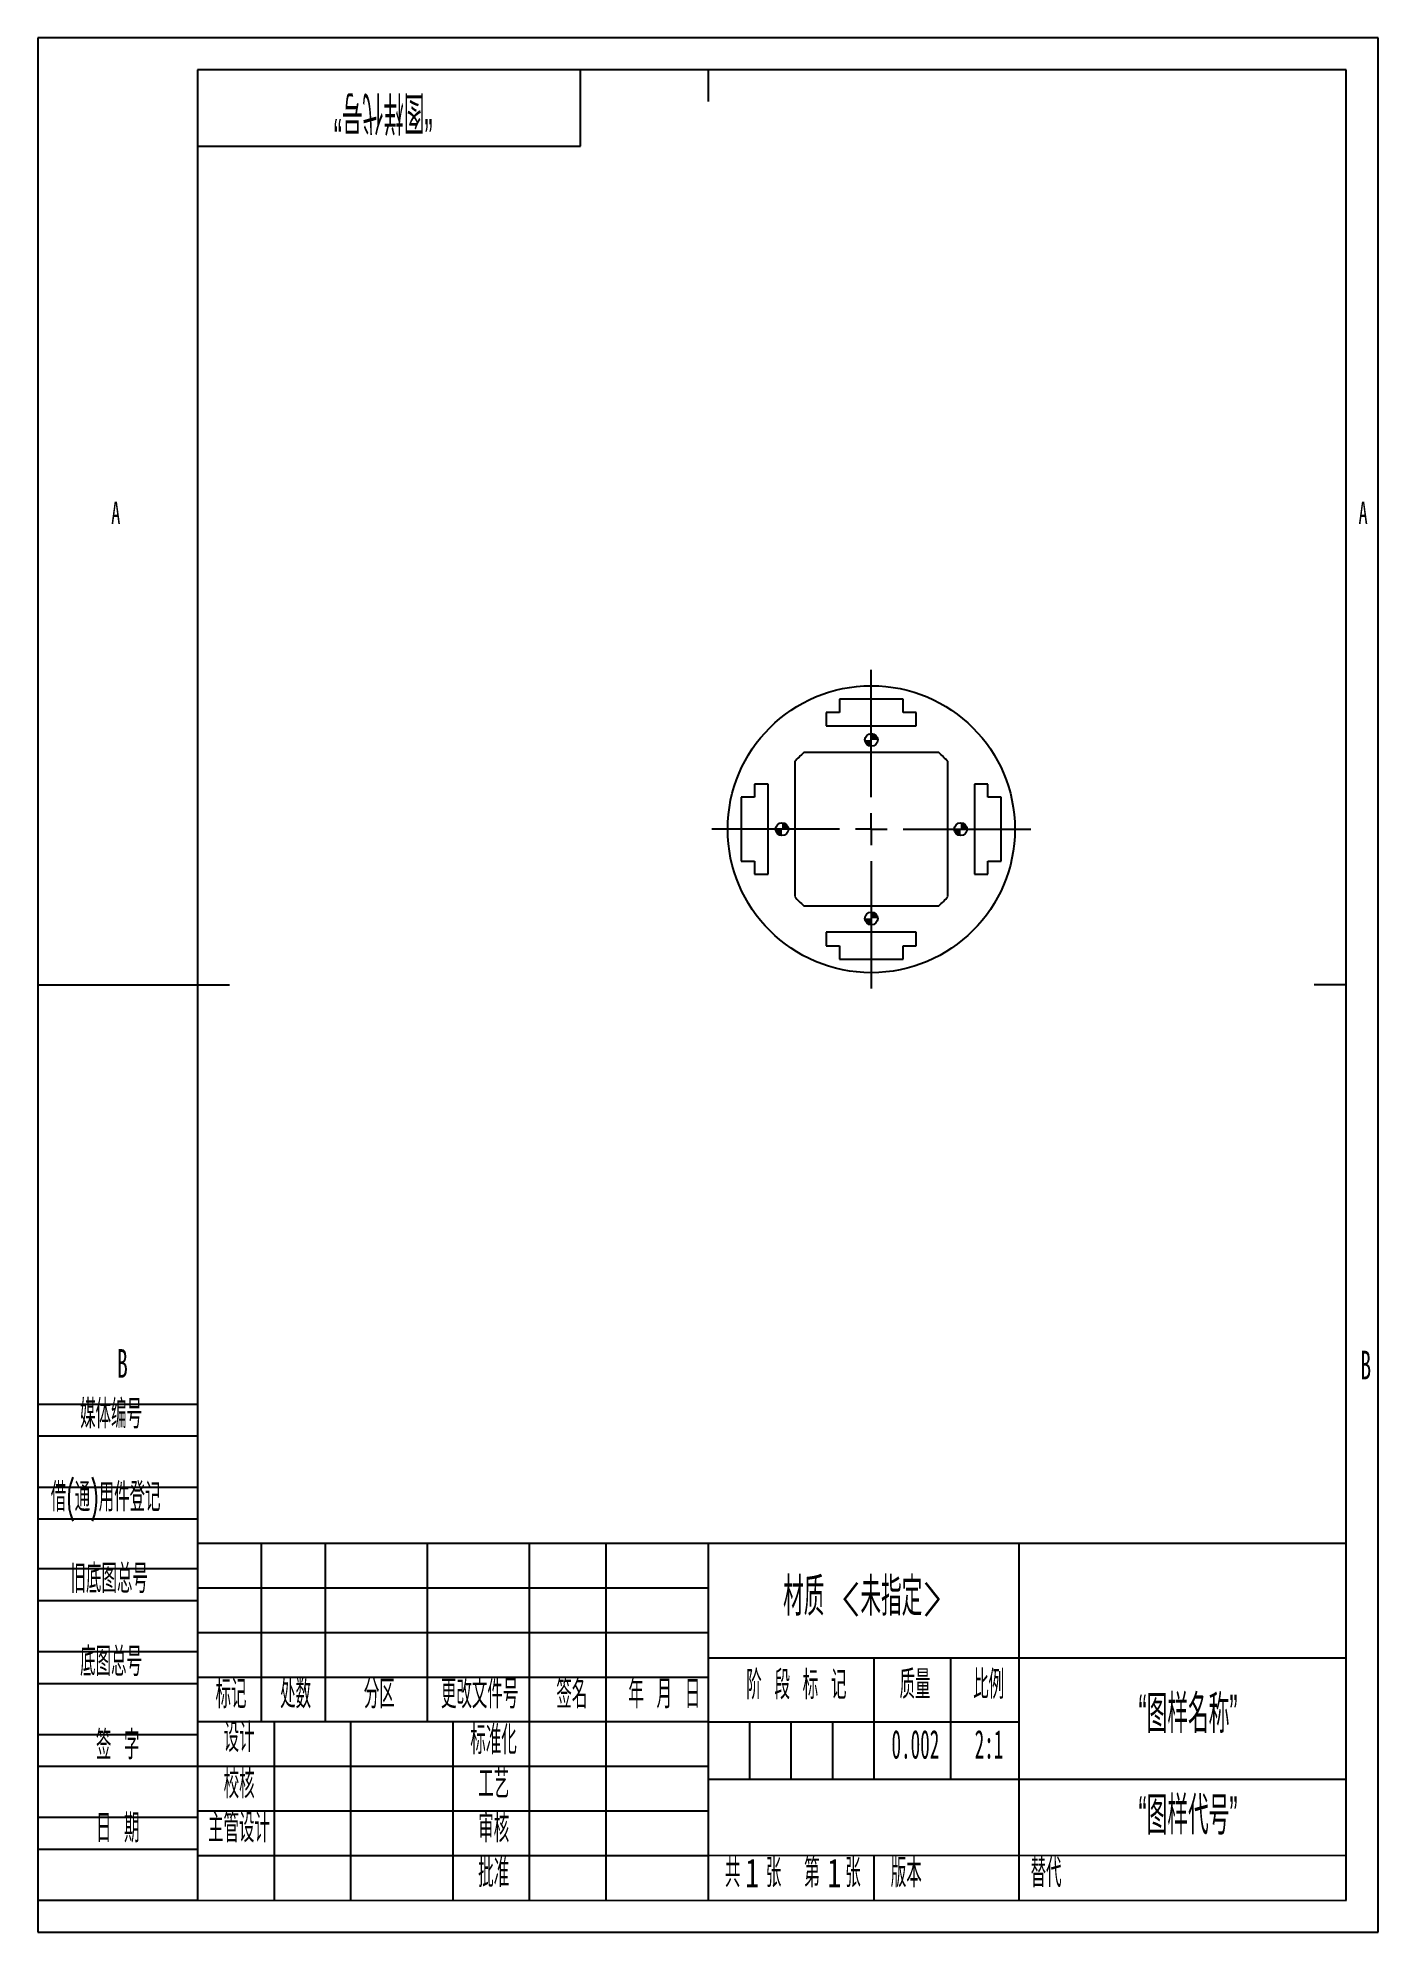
# Model space of a CAD drawing. Header units: millimetres. Extents: x 0 to 210, y 0 to 297.
import ezdxf

# ---------------------------------------------------------------- set-up
doc = ezdxf.new("R2010")
doc.units = ezdxf.units.MM
doc.layers.add('图框', color=7, linetype='Continuous')
doc.layers.add('尺寸', color=7, linetype='Continuous')
doc.styles.add('SLDTEXTSTYLE0', font='TXT', dxfattribs={"width": 0.49, "bigfont": 'bigfont'})
doc.styles.add('SLDTEXTSTYLE1', font='TXT', dxfattribs={"width": 0.494, "bigfont": 'bigfont'})
doc.styles.add('SLDTEXTSTYLE2', font='TXT', dxfattribs={"width": 0.494286, "bigfont": 'bigfont'})
doc.styles.add('SLDTEXTSTYLE3', font='TXT', dxfattribs={"width": 0.495, "bigfont": 'bigfont'})
doc.styles.add('SLDTEXTSTYLE4', font='TXT', dxfattribs={"width": 0.49})
doc.styles.add('SLDTEXTSTYLE5', font='TXT', dxfattribs={"width": 0.56})
doc.styles.add('SLDTEXTSTYLE6', font='TXT', dxfattribs={"width": 0.6})
doc.styles.add('SLDTEXTSTYLE7', font='TXT', dxfattribs={"width": 0.7})

# ---------------------------------------------------------------- blocks, each defined once
blk = doc.blocks.new('SW_CENTERMARKSYMBOL_0')
at = {"layer": '尺寸', "color": 0}
for p, q in [((0, 5), (0, 25)), ((-5, 0), (-25, 0)), ((0, 0), (-2.5, 0)), ((0, 0), (0, 2.5)), ((0, 0), (0, -2.5)), ((0, 0), (2.5, 0)), ((5, 0), (25, 0)), ((0, -5), (0, -25))]:
    blk.add_line(p, q, dxfattribs=at)
blk = doc.blocks.new('SW_DOWELSYMBOL_0')
at = {"linetype": 'Continuous', "lineweight": 18}
h = blk.add_hatch(color=0, dxfattribs=at)
edge = h.paths.add_edge_path(flags=0)
edge.add_arc((0, 0), 1, 180, 270)
edge.add_line((0, -1), (0, 0))
edge.add_line((0, 0), (-1, 0))
h = blk.add_hatch(color=0, dxfattribs=at)
edge = h.paths.add_edge_path(flags=0)
edge.add_arc((0, 0), 1, 0, 90)
edge.add_line((0, 1), (0, 0))
edge.add_line((0, 0), (1, 0))
at = {"layer": '尺寸', "color": 0}
blk.add_circle((0, 0), 1, dxfattribs=at)
blk = doc.blocks.new('SW_DOWELSYMBOL_1')
at = {"linetype": 'Continuous', "lineweight": 18}
h = blk.add_hatch(color=0, dxfattribs=at)
edge = h.paths.add_edge_path(flags=0)
edge.add_arc((0, 0), 1, 180, 270)
edge.add_line((0, -1), (0, 0))
edge.add_line((0, 0), (-1, 0))
h = blk.add_hatch(color=0, dxfattribs=at)
edge = h.paths.add_edge_path(flags=0)
edge.add_arc((0, 0), 1, 0, 90)
edge.add_line((0, 1), (0, 0))
edge.add_line((0, 0), (1, 0))
at = {"layer": '尺寸', "color": 0}
blk.add_circle((0, 0), 1, dxfattribs=at)
blk = doc.blocks.new('SW_DOWELSYMBOL_2')
at = {"linetype": 'Continuous', "lineweight": 18}
h = blk.add_hatch(color=0, dxfattribs=at)
edge = h.paths.add_edge_path(flags=0)
edge.add_arc((0, 0), 1, 180, 270)
edge.add_line((0, -1), (0, 0))
edge.add_line((0, 0), (-1, 0))
h = blk.add_hatch(color=0, dxfattribs=at)
edge = h.paths.add_edge_path(flags=0)
edge.add_arc((0, 0), 1, 0, 90)
edge.add_line((0, 1), (0, 0))
edge.add_line((0, 0), (1, 0))
at = {"layer": '尺寸', "color": 0}
blk.add_circle((0, 0), 1, dxfattribs=at)
blk = doc.blocks.new('SW_DOWELSYMBOL_3')
at = {"linetype": 'Continuous', "lineweight": 18}
h = blk.add_hatch(color=0, dxfattribs=at)
edge = h.paths.add_edge_path(flags=0)
edge.add_arc((0, 0), 1, 180, 270)
edge.add_line((0, -1), (0, 0))
edge.add_line((0, 0), (-1, 0))
h = blk.add_hatch(color=0, dxfattribs=at)
edge = h.paths.add_edge_path(flags=0)
edge.add_arc((0, 0), 1, 0, 90)
edge.add_line((0, 1), (0, 0))
edge.add_line((0, 0), (1, 0))
at = {"layer": '尺寸', "color": 0}
blk.add_circle((0, 0), 1, dxfattribs=at)

msp = doc.modelspace()

# ---------------------------------------------------------------- linework, layer by layer
at = {"color": 7, "linetype": 'Continuous', "lineweight": 25}
for p, q in [((135.59, 193.31), (125.59, 193.31)), ((125.59, 193.31), (125.59, 191.21)), ((135.59, 191.21), (135.59, 193.31)), ((125.59, 191.21), (123.54, 191.21)), ((123.54, 191.21), (123.54, 189.11)), ((137.64, 191.21), (135.59, 191.21)), ((137.64, 189.11), (137.64, 191.21)), ((123.54, 189.11), (137.64, 189.11)), ((141.17, 184.93), (120, 184.93)), ((118.59, 183.52), (118.59, 162.35)), ((142.59, 162.35), (142.59, 183.52)), ((114.41, 179.98), (112.31, 179.98)), ((112.31, 179.98), (112.31, 177.93)), ((114.41, 165.88), (114.41, 179.98)), ((148.86, 179.98), (146.76, 179.98)), ((146.76, 179.98), (146.76, 165.88)), ((148.86, 177.93), (148.86, 179.98)), ((110.21, 177.93), (110.21, 167.93)), ((112.31, 177.93), (110.21, 177.93)), ((150.96, 177.93), (148.86, 177.93)), ((150.96, 167.93), (150.96, 177.93)), ((110.21, 167.93), (112.31, 167.93)), ((112.31, 167.93), (112.31, 165.88)), ((148.86, 165.88), (148.86, 167.93)), ((148.86, 167.93), (150.96, 167.93)), ((112.31, 165.88), (114.41, 165.88)), ((146.76, 165.88), (148.86, 165.88)), ((120, 160.93), (141.17, 160.93)), ((137.64, 156.76), (123.54, 156.76)), ((123.54, 156.76), (123.54, 154.66)), ((123.54, 154.66), (125.59, 154.66)), ((125.59, 154.66), (125.59, 152.56)), ((135.59, 152.56), (135.59, 154.66)), ((135.59, 154.66), (137.64, 154.66)), ((137.64, 154.66), (137.64, 156.76)), ((125.59, 152.56), (135.59, 152.56))]:
    msp.add_line(p, q, dxfattribs=at)
for centre, radius in [((130.59, 172.93), 22.5), ((130.59, 186.93), 1), ((116.59, 172.93), 1), ((144.59, 172.93), 1), ((130.59, 158.93), 1)]:
    msp.add_circle(centre, radius, dxfattribs=at)
for start, end in [(131.4096, 138.5904), (41.4096, 48.5904), (221.4096, 228.5904), (311.4096, 318.5904)]:
    msp.add_arc((130.59, 172.93), 16, start, end, dxfattribs=at)
at = {"layer": '图框'}
for p, q in [((210, 297), (0, 297)), ((0, 297), (0, 0)), ((210, 0), (210, 297)), ((0, 82.79), (25, 82.79)), ((0, 77.79), (25, 77.79)), ((0, 69.79), (25, 69.79)), ((0, 64.79), (25, 64.79)), ((25.01, 61.02), (25, 5.02)), ((0, 57), (25, 57)), ((25, 54), (105, 54)), ((0, 52), (25, 52)), ((25, 47), (105, 47)), ((0, 44), (25, 44)), ((0, 39), (25, 39)), ((111.5, 33), (111.5, 24)), ((118, 33), (118, 24)), ((124.5, 33), (124.5, 24)), ((0, 31), (25, 31)), ((0, 26), (25, 26)), ((0, 18), (25, 18)), ((0, 13), (25, 13)), ((0, 5.03), (25, 5.02)), ((153.69, 5), (153.69, 4.99)), ((0, 0), (210, 0))]:
    msp.add_line(p, q, dxfattribs=at)
at = {"layer": '图框', "lineweight": 25}
for p, q in [((205, 292), (25, 292)), ((25, 292), (25, 5)), ((85, 280), (85, 292)), ((105, 292), (105, 287)), ((205, 4.97), (205, 292)), ((25, 280), (85, 280)), ((0, 148.5), (30, 148.5)), ((205, 148.5), (200, 148.5)), ((25, 61), (205, 61)), ((35, 61), (35, 33)), ((45, 61), (45, 33)), ((61, 61), (61, 33)), ((77, 61), (77, 5)), ((89, 61), (89, 5)), ((105, 61), (105, 5)), ((153.69, 60.99), (153.69, 5)), ((105, 43), (205, 43)), ((131, 43), (131, 24)), ((143, 43), (143, 24)), ((25, 40), (105, 40)), ((25, 33), (105, 33)), ((37, 33), (37, 5)), ((49, 33), (49, 5)), ((65, 33), (65, 5)), ((105.01, 32.99), (153.69, 32.99)), ((25, 26), (105, 26)), ((105, 24), (205, 24)), ((25, 19), (105, 19)), ((25, 12.02), (105, 12.02)), ((105, 12.02), (205, 12.05)), ((131, 12.03), (131, 4.99)), ((25, 5.02), (205, 4.97))]:
    msp.add_line(p, q, dxfattribs=at)

# ---------------------------------------------------------------- block references
at = {"layer": '尺寸'}
for name, p in [('SW_CENTERMARKSYMBOL_0', (130.59, 172.93)), ('SW_DOWELSYMBOL_3', (130.59, 186.93)), ('SW_DOWELSYMBOL_2', (116.59, 172.93)), ('SW_DOWELSYMBOL_0', (144.59, 172.93)), ('SW_DOWELSYMBOL_1', (130.59, 158.93))]:
    msp.add_blockref(name, p, dxfattribs=at)

# ---------------------------------------------------------------- texts
at = {"layer": '图框', "insert": (54.1, 282.31), "char_height": 6, "attachment_point": 2, "rotation": 180, "style": 'SLDTEXTSTYLE0'}
msp.add_mtext('\\M+18167图样\\M+191E3\\M+18D86\\M+18168', dxfattribs=at)
at = {"layer": '图框'}
for s, insert, char_height, attachment_point, style in [('A', (12.2, 224.3), 3.5, 2, 'SLDTEXTSTYLE6'), ('A', (207.65, 224.3), 3.5, 2, 'SLDTEXTSTYLE6'), ('B', (13.23, 91.41), 4.5, 2, 'SLDTEXTSTYLE5'), ('B', (208.06, 91.16), 4.5, 2, 'SLDTEXTSTYLE5'), ('\\M+1947D\\M+191CC编\\M+18D86', (6.61, 83.48), 4.5, 1, 'SLDTEXTSTYLE0'), ('\\M+18ED8(\\M+192CA)\\M+19770\\M+18C8F\\M+1936F记', (2.02, 70.45), 4.5, 1, 'SLDTEXTSTYLE0'), ('\\M+18B8C\\M+192EA图总\\M+18D86', (5.11, 57.68), 4.5, 1, 'SLDTEXTSTYLE0'), ('\\M+192EA图总\\M+18D86', (6.61, 44.66), 4.5, 1, 'SLDTEXTSTYLE0'), ('标记', (30.26, 39.58), 4.5, 2, 'SLDTEXTSTYLE0'), ('处\\M+19094', (40.38, 39.58), 4.5, 2, 'SLDTEXTSTYLE0'), ('\\M+195AA\\M+18BE6', (53.49, 39.58), 4.5, 2, 'SLDTEXTSTYLE0'), ('\\M+18D58\\M+189FC\\M+195B6\\M+18C8F\\M+18D86', (69.22, 39.58), 4.5, 2, 'SLDTEXTSTYLE0'), ('签\\M+196BC', (83.66, 39.58), 4.5, 2, 'SLDTEXTSTYLE0'), ('\\M+1944E \\M+18C8E \\M+193FA', (98.16, 39.58), 4.5, 2, 'SLDTEXTSTYLE1'), ('阶 \\M+19269 标 记', (118.84, 41.01), 4.5, 2, 'SLDTEXTSTYLE2'), ('质\\M+197CA', (137.44, 41.08), 4.5, 2, 'SLDTEXTSTYLE0'), ('\\M+194E4\\M+197E1', (148.98, 41.08), 4.5, 2, 'SLDTEXTSTYLE0'), ('设计', (31.53, 32.76), 4.5, 2, 'SLDTEXTSTYLE0'), ('标\\M+18F79\\M+189BB', (71.4, 32.38), 4.5, 2, 'SLDTEXTSTYLE0'), ('签 \\M+18E9A', (12.5, 31.58), 4.5, 2, 'SLDTEXTSTYLE0'), ('0.002', (137.5, 31.7), 4.5, 2, 'SLDTEXTSTYLE4'), ('2:1', (149.03, 31.7), 4.5, 2, 'SLDTEXTSTYLE4'), ('\\M+18D5A\\M+18A6A', (31.53, 25.49), 4.5, 2, 'SLDTEXTSTYLE0'), ('\\M+18D48艺', (71.42, 25.49), 4.5, 2, 'SLDTEXTSTYLE0'), ('\\M+193FA \\M+18AFA', (12.5, 18.56), 4.5, 2, 'SLDTEXTSTYLE0'), ('\\M+18EE5\\M+18AC7设计', (31.5, 18.58), 4.5, 2, 'SLDTEXTSTYLE0'), ('审\\M+18A6A', (71.42, 18.59), 4.5, 2, 'SLDTEXTSTYLE0'), ('\\M+194E1\\M+18F79', (71.42, 11.57), 4.5, 2, 'SLDTEXTSTYLE0'), ('\\M+18BA4  张', (112.07, 11.54), 4.5, 2, 'SLDTEXTSTYLE3'), ('\\M+191E6  张', (124.51, 11.54), 4.5, 2, 'SLDTEXTSTYLE3'), ('\\M+194C5\\M+1967B', (136.07, 11.54), 4.5, 2, 'SLDTEXTSTYLE0'), ('\\M+191D6\\M+191E3', (155.55, 11.54), 4.5, 1, 'SLDTEXTSTYLE0'), ('1', (110.85, 11.54), 4.5, 1, 'SLDTEXTSTYLE7'), ('1', (123.72, 11.54), 4.5, 1, 'SLDTEXTSTYLE7')]:
    msp.add_mtext(s, dxfattribs=dict(at, insert=insert, char_height=char_height, attachment_point=attachment_point, style=style))
at = {"layer": '尺寸', "char_height": 6, "attachment_point": 2, "style": 'SLDTEXTSTYLE0'}
for s, insert in [('\\M+18DDE质 <\\M+196A2\\M+18E77\\M+192E8>', (129.19, 55.61)), ('\\M+18167图样\\M+196BC\\M+18FCC\\M+18168', (180.22, 37.21)), ('\\M+18167图样\\M+191E3\\M+18D86\\M+18168', (180.22, 21.3))]:
    msp.add_mtext(s, dxfattribs=dict(at, insert=insert))

doc.saveas('drawing.dxf')
